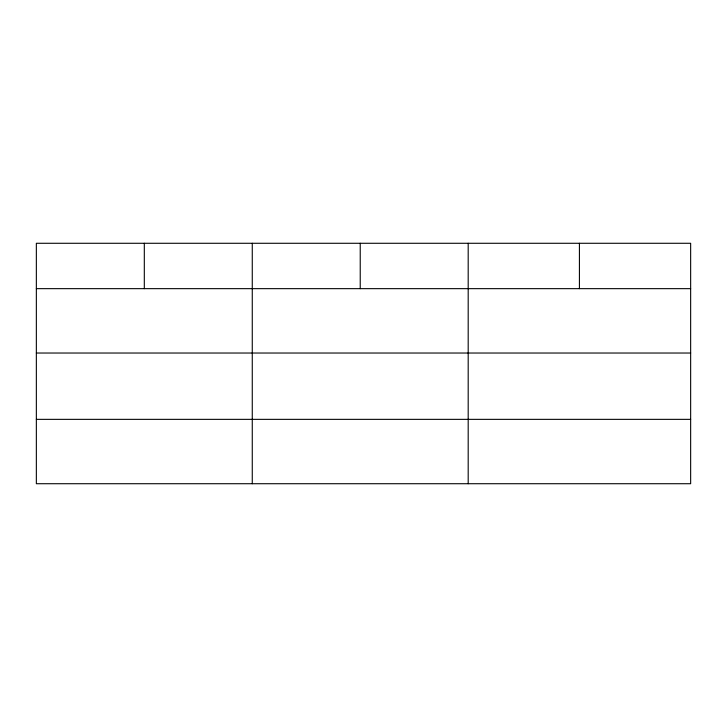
<?xml version="1.0" encoding="UTF-8"?>
<svg xmlns="http://www.w3.org/2000/svg" width="727" height="727" viewBox="0 0 727 727"><rect width="100%" height="100%" fill="white"/><g stroke="black" fill="none" stroke-linecap="round" stroke-linejoin="round"><path stroke-width="1.09" d="M690.65 353.031L690.65 243.281L36.35 243.281L36.35 483.719L690.65 483.719L690.65 353.031L36.35 353.031M36.35 288.655L690.65 288.655M36.35 419.352L690.65 419.352M579.419 243.281L579.419 288.655M468.188 243.281L468.188 483.719M360.228 243.281L360.228 288.655M252.269 243.281L252.269 483.719M144.31 243.281L144.31 288.655"/></g></svg>
